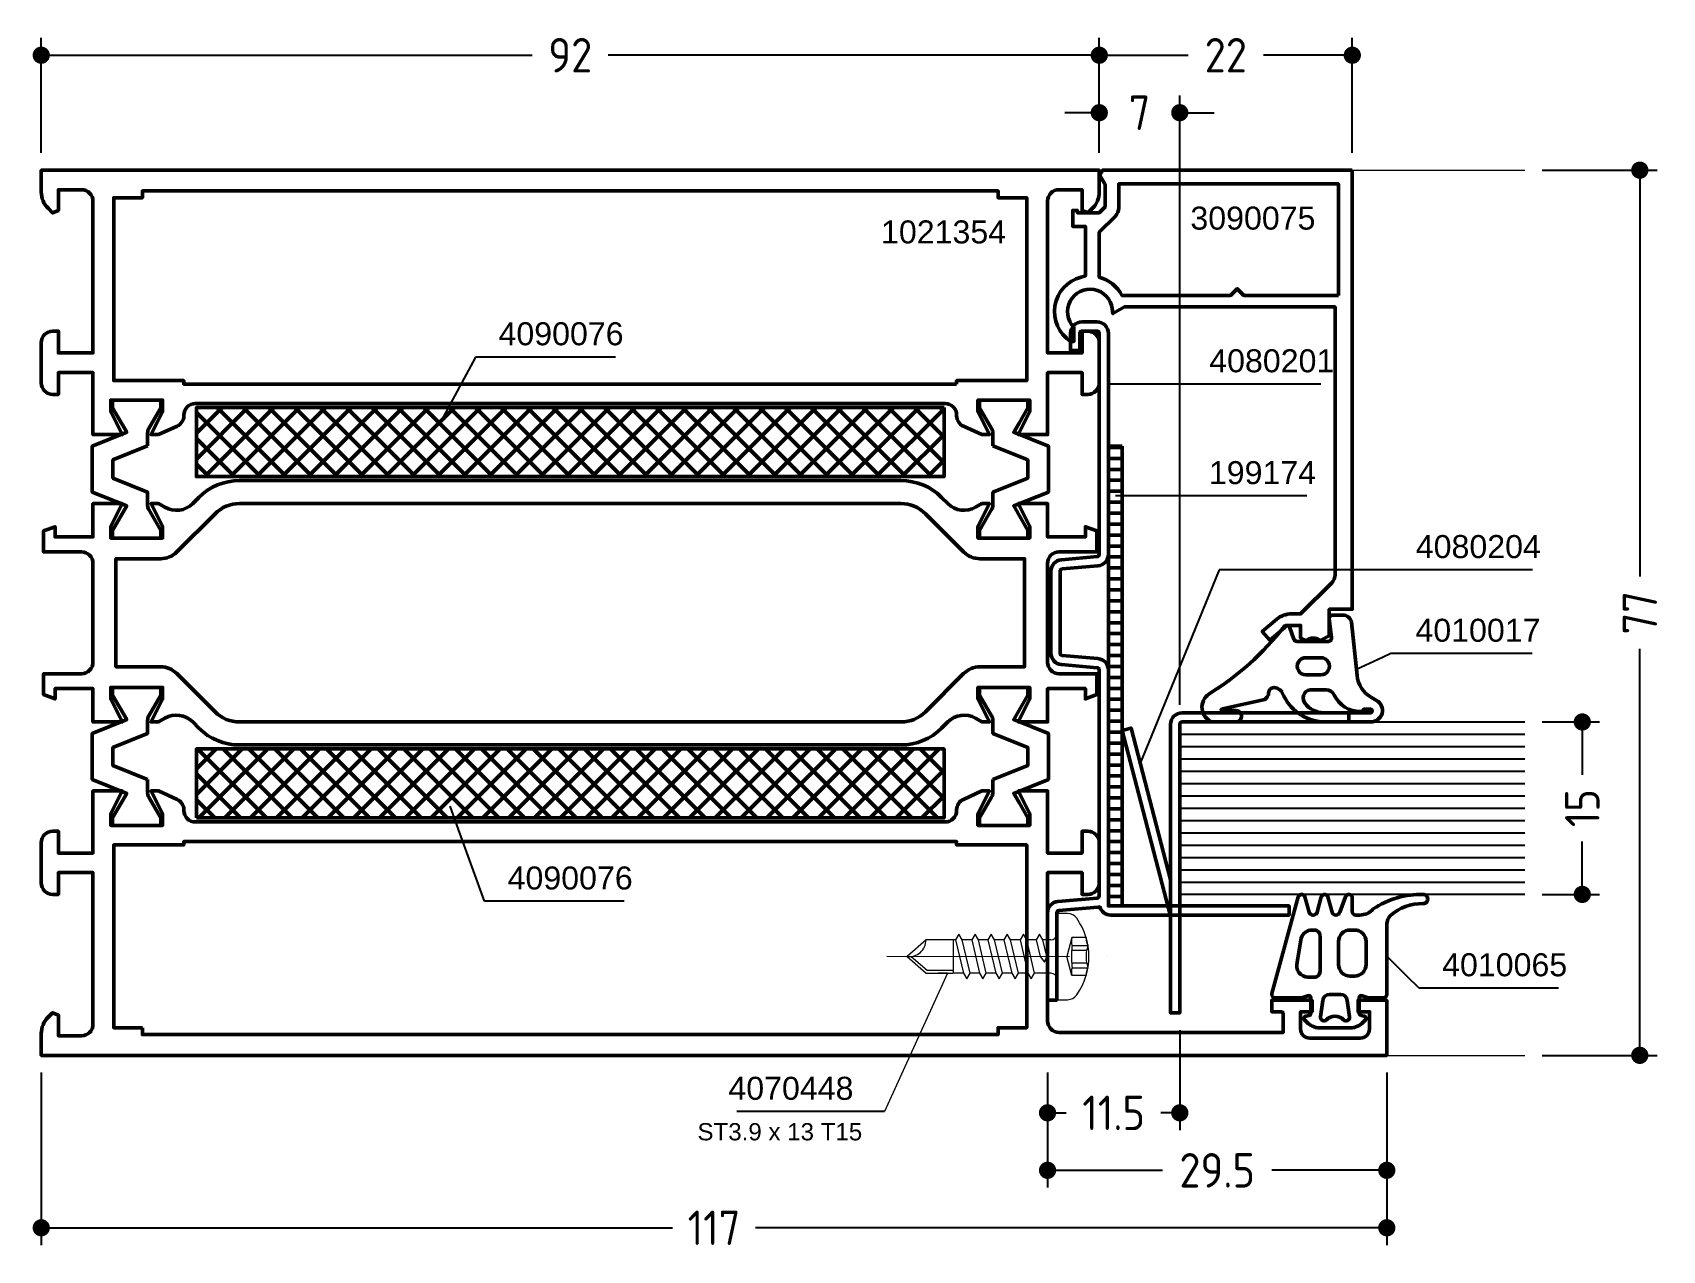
# Model space of a CAD drawing. Header units: millimetres. Extents: x 35 to 177, y 93 to 199.
import ezdxf
from ezdxf.enums import TextEntityAlignment as Align

# ---------------------------------------------------------------- set-up
doc = ezdxf.new("R2010")
doc.units = ezdxf.units.MM
doc.linetypes.add('CENTER', pattern=[50.8, 31.75, -6.35, 6.35, -6.35])
doc.linetypes.add('HIDDEN', pattern=[9.525, 6.35, -3.175])
for name, color, linetype, lineweight in [('AM_5', 3, 'Continuous', 25), ('AM_C', 50, 'Continuous', 50), ('AM_S', 80, 'Continuous', 50), ('Cent3', 70, 'CENTER', 18), ('CHide4', 10, 'HIDDEN', 13), ('Cont2', 2, 'Continuous', 25), ('Cont3', 70, 'Continuous', 18), ('Cont4', 10, 'Continuous', 13)]:
    doc.layers.add(name, color=color, linetype=linetype, lineweight=lineweight)
doc.styles.add('HBS_DIMTEXTSTYLE', font='isocp.shx')
doc.styles.add('SWISSL', font='swissl.ttf')
doc.dimstyles.new('Konstruktionsschnitt 1-1$0', dxfattribs={"dimscale": 0, "dimtxt": 3, "dimasz": 1.5, "dimexe": 1.5, "dimexo": 1.5, "dimgap": 1.5, "dimtad": 0, "dimdsep": 46, "dimtxsty": 'HBS_DIMTEXTSTYLE', "dimblk": 'PUNKT', "dimcen": 0, "dimclrd": 3, "dimclre": 3, "dimclrt": 2, "dimadec": 1, "dimazin": 2, "dimtfac": 0.7, "dimtofl": 0, "dimtmove": 0, "dimatfit": 3, "dimfxl": 0, "dimtolj": 1, "dimtzin": 0, "dimarcsym": 0})

# ---------------------------------------------------------------- blocks, each defined once
blk = doc.blocks.new('*U21', base_point=(43.9, 167.94))
for p, q in [((43.9, 181.87), (13.9, 181.87)), ((43.9, 180.8), (13.9, 180.8)), ((43.9, 179.73), (13.9, 179.73)), ((43.9, 178.66), (13.9, 178.66)), ((43.9, 177.59), (13.9, 177.59)), ((43.9, 176.51), (13.9, 176.51)), ((43.9, 175.44), (13.9, 175.44)), ((43.9, 174.37), (13.9, 174.37)), ((43.9, 173.3), (13.9, 173.3)), ((43.9, 172.23), (13.9, 172.23)), ((43.9, 171.16), (13.9, 171.16)), ((43.9, 170.09), (13.9, 170.09)), ((43.9, 169.01), (13.9, 169.01))]:
    blk.add_line(p, q)
blk.add_lwpolyline([(13.9, 167.94), (43.9, 167.94), (43.9, 182.94), (13.9, 182.94)])
blk = doc.blocks.new('WS4070448')
at = {"layer": 'Cent3', "ltscale": 0.5}
blk.add_line((8.05, -14.4), (8.07, 4.66), dxfattribs=at)
at = {"layer": 'CHide4', "ltscale": 0.3}
for p, q in [((7.1, 1.69), (7.1, 3.08)), ((7.51, 1.69), (7.51, 2.97)), ((8.63, 1.69), (8.63, 2.97)), ((9.04, 1.69), (9.04, 3.08))]:
    blk.add_line(p, q, dxfattribs=at)
for points in [[(6.42, 2.92), (6.42, 1.69)], [(9.72, 2.92), (9.72, 1.69)], [(6.42, 1.69), (8.07, 1.25)], [(9.72, 1.69), (8.07, 1.25)]]:
    blk.add_lwpolyline(points, dxfattribs=at)
for centre, radius, start, end in [((6.48, 4.2), 1.28, 267.2848, 298.8872), ((8.07, 5.85), 2.94, 250.6988, 289.3012), ((9.66, 4.2), 1.28, 241.1128, 272.7152), ((6.76, 2.85), 1.21, 253.6643, 286.3357), ((8.07, 11.78), 10.13, 264.4948, 275.5052), ((9.38, 2.85), 1.21, 253.6643, 286.3357)]:
    blk.add_arc(centre, radius, start, end, dxfattribs=at)
at = {"layer": 'Cont4'}
for p, q in [((6.62, -8.64), (6.62, -11)), ((6.62, -8.64), (9.52, -8.64)), ((9.52, -11), (9.52, -8.64)), ((6.62, -11), (8.07, -12.64)), ((8.07, -12.64), (9.52, -11))]:
    blk.add_line(p, q, dxfattribs=at)
blk.add_lwpolyline([(11.39, 2.11, 0.314856), (4.74, 2.11, 0.244912), (4.32, 1.29), (4.32, 0.36), (11.82, 0.36), (11.82, 1.29, 0.244912), (11.39, 2.11, 0.138291)], format="xyb", dxfattribs=at)
for points in [[(6.12, -1.14), (6.62, -1.43), (8.07, -1.08), (8.57, -0.71), (8.07, -0.51), (6.62, -0.85)], [(6.12, -2.54), (6.62, -2.83), (9.52, -2.14), (10.02, -1.85), (9.52, -1.56), (6.62, -2.25)], [(6.12, -3.94), (6.62, -4.23), (9.52, -3.54), (10.02, -3.25), (9.52, -2.96), (6.62, -3.65)], [(6.12, -5.34), (6.62, -5.63), (9.52, -4.94), (10.02, -4.65), (9.52, -4.36), (6.62, -5.05)], [(6.12, -6.74), (6.62, -7.03), (9.52, -6.34), (10.02, -6.05), (9.52, -5.76), (6.62, -6.45)], [(6.12, -8.14), (6.62, -8.43), (9.52, -7.74), (10.02, -7.45), (9.52, -7.16), (6.62, -7.85)]]:
    blk.add_lwpolyline(points, close=True, dxfattribs=at)
for points in [[(6.62, -0.14), (6.62, -0.85)], [(9.52, -0.14), (9.52, -1.56)], [(6.62, -1.43), (6.62, -1.85)], [(6.62, -1.43), (6.62, -2.25)], [(6.62, -1.43), (6.62, -2.25)], [(6.62, -2.83), (6.62, -3.65)], [(9.52, -2.14), (9.52, -2.96)], [(6.62, -4.23), (6.62, -5.05)], [(9.52, -3.54), (9.52, -4.36)], [(6.62, -5.63), (6.62, -6.45)], [(9.52, -4.94), (9.52, -5.76)], [(6.62, -7.03), (6.62, -7.85)], [(9.52, -6.34), (9.52, -7.16)], [(6.62, -8.43), (6.62, -8.64)], [(9.52, -7.74), (9.52, -8.64)], [(6.62, -9.83), (6.62, -10.65)], [(9.27, -8.64), (9.27, -10.89), (8.1, -12.28)], [(9.52, -9.14), (9.52, -9.96)]]:
    blk.add_lwpolyline(points, dxfattribs=at)
for centre, radius, start, end in [((6.12, -0.14), 0.5, 0, 90), ((10.02, -0.14), 0.5, 90, 180), ((6.61, -12.47), 1.47, 353.4244, 89.6688)]:
    blk.add_arc(centre, radius, start, end, dxfattribs=at)
blk = doc.blocks.new('PUNKT')
at = {"color": 0, "linetype": 'Continuous'}
blk.add_line((-0.5, 0), (-1, 0), dxfattribs=at)
at = {"color": 0, "linetype": 'Continuous', "const_width": 0.5}
blk.add_lwpolyline([(-0.25, 0, 1), (0.25, 0, 1)], format="xyb", close=True, dxfattribs=at)
blk = doc.blocks.new('*D22')
at = {"layer": 'AM_5', "color": 3, "lineweight": -2, "transparency": 16777216}
for p, q in [((166.62, 139), (171.62, 139)), ((170.12, 137.5), (170.12, 134.41)), ((170.12, 125.5), (170.12, 128.59)), ((166.62, 124), (171.62, 124))]:
    blk.add_line(p, q, dxfattribs=at)
at = {"layer": 'AM_5', "color": 3, "lineweight": -2, "transparency": 16777216, "xscale": 1.5, "yscale": 1.5, "zscale": 1.5}
for p, rotation in [((170.12, 139), 90), ((170.12, 124), 270)]:
    blk.add_blockref('PUNKT', p, dxfattribs=dict(at, rotation=rotation))
at = {"layer": 'AM_5', "color": 2, "transparency": 16777216, "insert": (170.12, 131.5), "char_height": 3, "attachment_point": 5, "rotation": 90, "style": 'HBS_DIMTEXTSTYLE'}
blk.add_mtext('\\A1;15', dxfattribs=at)
blk = doc.blocks.new('*D23')
at = {"layer": 'AM_5', "color": 3, "lineweight": -2, "transparency": 16777216}
for p, q in [((166.62, 187), (176.62, 187)), ((175.12, 185.5), (175.12, 151.65)), ((175.12, 111.5), (175.12, 145.35)), ((166.62, 110), (176.62, 110))]:
    blk.add_line(p, q, dxfattribs=at)
at = {"layer": 'AM_5', "color": 3, "lineweight": -2, "transparency": 16777216, "xscale": 1.5, "yscale": 1.5, "zscale": 1.5}
for p, rotation in [((175.12, 187), 90), ((175.12, 110), 270)]:
    blk.add_blockref('PUNKT', p, dxfattribs=dict(at, rotation=rotation))
at = {"layer": 'AM_5', "color": 2, "transparency": 16777216, "insert": (175.12, 148.5), "char_height": 3, "attachment_point": 5, "rotation": 90, "style": 'HBS_DIMTEXTSTYLE'}
blk.add_mtext('\\A1;77', dxfattribs=at)
blk = doc.blocks.new('*D24')
at = {"layer": 'AM_5', "color": 3, "lineweight": -2, "transparency": 16777216}
for p, q in [((135.12, 112.2), (135.12, 103.5)), ((123.62, 108.5), (123.62, 103.5)), ((125.12, 105), (125.25, 105)), ((133.62, 105), (133.48, 105))]:
    blk.add_line(p, q, dxfattribs=at)
at = {"layer": 'AM_5', "color": 3, "lineweight": -2, "transparency": 16777216, "xscale": 1.5, "yscale": 1.5, "zscale": 1.5, "rotation": 180}
blk.add_blockref('PUNKT', (123.62, 105), dxfattribs=at)
at = {"layer": 'AM_5', "color": 3, "lineweight": -2, "transparency": 16777216, "xscale": 1.5, "yscale": 1.5, "zscale": 1.5}
blk.add_blockref('PUNKT', (135.12, 105), dxfattribs=at)
at = {"layer": 'AM_5', "color": 2, "transparency": 16777216, "insert": (129.37, 105), "char_height": 3, "attachment_point": 5, "style": 'HBS_DIMTEXTSTYLE'}
blk.add_mtext('\\A1;11.5', dxfattribs=at)
blk = doc.blocks.new('*D25')
at = {"layer": 'AM_5', "color": 3, "lineweight": -2, "transparency": 16777216}
for p, q in [((123.62, 108.5), (123.62, 98.5)), ((153.12, 108.5), (153.12, 98.5)), ((125.12, 100), (133.61, 100)), ((151.62, 100), (143.12, 100))]:
    blk.add_line(p, q, dxfattribs=at)
at = {"layer": 'AM_5', "color": 3, "lineweight": -2, "transparency": 16777216, "xscale": 1.5, "yscale": 1.5, "zscale": 1.5, "rotation": 180}
blk.add_blockref('PUNKT', (123.62, 100), dxfattribs=at)
at = {"layer": 'AM_5', "color": 3, "lineweight": -2, "transparency": 16777216, "xscale": 1.5, "yscale": 1.5, "zscale": 1.5}
blk.add_blockref('PUNKT', (153.12, 100), dxfattribs=at)
at = {"layer": 'AM_5', "color": 2, "transparency": 16777216, "insert": (138.37, 100), "char_height": 3, "attachment_point": 5, "style": 'HBS_DIMTEXTSTYLE'}
blk.add_mtext('\\A1;29.5', dxfattribs=at)
blk = doc.blocks.new('*D26')
at = {"layer": 'AM_5', "color": 3, "lineweight": -2, "transparency": 16777216}
for p, q in [((36.12, 108.5), (36.12, 93.5)), ((153.12, 108.5), (153.12, 93.5)), ((37.62, 95), (91.02, 95)), ((151.62, 95), (98.22, 95))]:
    blk.add_line(p, q, dxfattribs=at)
at = {"layer": 'AM_5', "color": 3, "lineweight": -2, "transparency": 16777216, "xscale": 1.5, "yscale": 1.5, "zscale": 1.5, "rotation": 180}
blk.add_blockref('PUNKT', (36.12, 95), dxfattribs=at)
at = {"layer": 'AM_5', "color": 3, "lineweight": -2, "transparency": 16777216, "xscale": 1.5, "yscale": 1.5, "zscale": 1.5}
blk.add_blockref('PUNKT', (153.12, 95), dxfattribs=at)
at = {"layer": 'AM_5', "color": 2, "transparency": 16777216, "insert": (94.62, 95), "char_height": 3, "attachment_point": 5, "style": 'HBS_DIMTEXTSTYLE'}
blk.add_mtext('\\A1;117', dxfattribs=at)
blk = doc.blocks.new('*D27')
at = {"layer": 'AM_5', "color": 3, "lineweight": -2, "transparency": 16777216}
for p, q in [((128.12, 188.5), (128.12, 193.5)), ((135.12, 140.5), (135.12, 193.5)), ((126.62, 192), (125.12, 192)), ((136.62, 192), (138.12, 192))]:
    blk.add_line(p, q, dxfattribs=at)
at = {"layer": 'AM_5', "color": 3, "lineweight": -2, "transparency": 16777216, "xscale": 1.5, "yscale": 1.5, "zscale": 1.5}
blk.add_blockref('PUNKT', (128.12, 192), dxfattribs=at)
at = {"layer": 'AM_5', "color": 3, "lineweight": -2, "transparency": 16777216, "xscale": 1.5, "yscale": 1.5, "zscale": 1.5, "rotation": 180}
blk.add_blockref('PUNKT', (135.12, 192), dxfattribs=at)
at = {"layer": 'AM_5', "color": 2, "transparency": 16777216, "insert": (131.62, 192), "char_height": 3, "attachment_point": 5, "style": 'HBS_DIMTEXTSTYLE'}
blk.add_mtext('\\A1;7', dxfattribs=at)
blk = doc.blocks.new('*D28')
at = {"layer": 'AM_5', "color": 3, "lineweight": -2, "transparency": 16777216}
for p, q in [((128.12, 188.5), (128.12, 198.5)), ((150.12, 188.5), (150.12, 198.5)), ((129.62, 197), (135.84, 197)), ((148.62, 197), (142.39, 197))]:
    blk.add_line(p, q, dxfattribs=at)
at = {"layer": 'AM_5', "color": 3, "lineweight": -2, "transparency": 16777216, "xscale": 1.5, "yscale": 1.5, "zscale": 1.5, "rotation": 180}
blk.add_blockref('PUNKT', (128.12, 197), dxfattribs=at)
at = {"layer": 'AM_5', "color": 3, "lineweight": -2, "transparency": 16777216, "xscale": 1.5, "yscale": 1.5, "zscale": 1.5}
blk.add_blockref('PUNKT', (150.12, 197), dxfattribs=at)
at = {"layer": 'AM_5', "color": 2, "transparency": 16777216, "insert": (139.12, 197), "char_height": 3, "attachment_point": 5, "style": 'HBS_DIMTEXTSTYLE'}
blk.add_mtext('\\A1;22', dxfattribs=at)
blk = doc.blocks.new('*D29')
at = {"layer": 'AM_5', "color": 3, "lineweight": -2, "transparency": 16777216}
for p, q in [((36.12, 188.5), (36.12, 198.5)), ((128.12, 188.5), (128.12, 198.5)), ((37.62, 197), (78.81, 197)), ((126.62, 197), (85.42, 197))]:
    blk.add_line(p, q, dxfattribs=at)
at = {"layer": 'AM_5', "color": 3, "lineweight": -2, "transparency": 16777216, "xscale": 1.5, "yscale": 1.5, "zscale": 1.5, "rotation": 180}
blk.add_blockref('PUNKT', (36.12, 197), dxfattribs=at)
at = {"layer": 'AM_5', "color": 3, "lineweight": -2, "transparency": 16777216, "xscale": 1.5, "yscale": 1.5, "zscale": 1.5}
blk.add_blockref('PUNKT', (128.12, 197), dxfattribs=at)
at = {"layer": 'AM_5', "color": 2, "transparency": 16777216, "insert": (82.12, 197), "char_height": 3, "attachment_point": 5, "style": 'HBS_DIMTEXTSTYLE'}
blk.add_mtext('\\A1;92', dxfattribs=at)
blk = doc.blocks.new('*S195')
at = {"layer": 'AM_5', "color": 3}
for p, q in [((73.88, 170.74), (72.08, 167.4)), ((86.04, 170.74), (73.88, 170.74))]:
    blk.add_line(p, q, dxfattribs=at)
at = {"layer": 'AM_5', "color": 3, "linetype": 'Continuous'}
blk.add_line((72.08, 167.4), (70.9, 165.2), dxfattribs=at)
at = {"layer": 'AM_5', "color": 2, "insert": (75.88, 171.74), "char_height": 2, "attachment_point": 7, "style": 'SWISSL'}
blk.add_mtext('4090076', dxfattribs=at)
blk = doc.blocks.new('*S196')
at = {"layer": 'AM_5', "color": 3, "linetype": 'Continuous'}
blk.add_line((72.53, 129.34), (71.68, 131.69), dxfattribs=at)
at = {"layer": 'AM_5', "color": 3}
for p, q in [((74.67, 123.4), (72.53, 129.34)), ((86.82, 123.4), (74.67, 123.4))]:
    blk.add_line(p, q, dxfattribs=at)
at = {"layer": 'AM_5', "color": 2, "insert": (76.67, 124.4), "char_height": 2, "attachment_point": 7, "style": 'SWISSL'}
blk.add_mtext('4090076', dxfattribs=at)
blk = doc.blocks.new('*S197')
at = {"layer": 'AM_5', "color": 3, "linetype": 'Continuous'}
blk.add_line((131.42, 168.39), (128.92, 168.39), dxfattribs=at)
at = {"layer": 'AM_5', "color": 3}
blk.add_line((147.38, 168.39), (131.42, 168.39), dxfattribs=at)
at = {"layer": 'AM_5', "color": 2, "insert": (137.68, 169.39), "char_height": 2, "attachment_point": 7, "style": 'SWISSL'}
blk.add_mtext('4080201', dxfattribs=at)
blk = doc.blocks.new('*S198')
at = {"layer": 'AM_5', "color": 3, "linetype": 'Continuous'}
blk.add_line((132.03, 158.66), (129.53, 158.66), dxfattribs=at)
at = {"layer": 'AM_5', "color": 3}
blk.add_line((146.17, 158.66), (132.03, 158.66), dxfattribs=at)
at = {"layer": 'AM_5', "color": 2, "insert": (137.65, 159.66), "char_height": 2, "attachment_point": 7, "style": 'SWISSL'}
blk.add_mtext('199174', dxfattribs=at)
blk = doc.blocks.new('*S199')
at = {"layer": 'AM_5', "color": 3}
for p, q in [((138.55, 152.23), (132.63, 137.73)), ((165.79, 152.23), (138.55, 152.23))]:
    blk.add_line(p, q, dxfattribs=at)
at = {"layer": 'AM_5', "color": 3, "linetype": 'Continuous'}
blk.add_line((132.63, 137.73), (131.68, 135.42), dxfattribs=at)
at = {"layer": 'AM_5', "color": 2, "insert": (155.64, 153.23), "char_height": 2, "attachment_point": 7, "style": 'SWISSL'}
blk.add_mtext('4080204', dxfattribs=at)
blk = doc.blocks.new('*S200')
at = {"layer": 'AM_5', "color": 3, "linetype": 'Continuous'}
blk.add_line((154.9, 116.87), (153.12, 118.62), dxfattribs=at)
at = {"layer": 'AM_5', "color": 3}
for p, q in [((155.93, 115.85), (154.9, 116.87)), ((168.06, 115.85), (155.93, 115.85))]:
    blk.add_line(p, q, dxfattribs=at)
at = {"layer": 'AM_5', "color": 2, "insert": (157.93, 116.85), "char_height": 2, "attachment_point": 7, "style": 'SWISSL'}
blk.add_mtext('4010065', dxfattribs=at)
blk = doc.blocks.new('ZAHL rechts')
at = {"layer": 'AM_5', "color": 2, "style": 'SWISSL'}
blk.add_attdef('XXX', text='', height=1.5, dxfattribs=at).set_placement((-1.95, -2.5), align=Align.RIGHT)
blk = doc.blocks.new('*S201')
at = {"layer": 'AM_5', "color": 3, "linetype": 'Continuous'}
blk.add_line((152.75, 144.62), (150.49, 143.55), dxfattribs=at)
at = {"layer": 'AM_5', "color": 3}
for p, q in [((153.47, 144.95), (152.75, 144.62)), ((165.77, 144.95), (153.47, 144.95))]:
    blk.add_line(p, q, dxfattribs=at)
at = {"layer": 'AM_5', "color": 2, "insert": (155.61, 145.95), "char_height": 2, "attachment_point": 7, "style": 'SWISSL'}
blk.add_mtext('4010017', dxfattribs=at)
blk = doc.blocks.new('WI3090075')
for points in [[(0, 22), (0, 0.3), (-0.45, 0.04), (-1.25, 0.5), (-3.2, 0.5), (-3.7, 0), (-3.7, -1.9), (-3.5, -1.9), (-3.5, -2.3), (-4.9, -2.3), (-4.9, -1.2), (-9.2, -1.2), (-9.3, -1.57, -0.652679), (-14.9, -2.49), (-14.9, -2.2), (-13.66, -2.2, 1.382111), (-12.04, 1.13), (-12.48, 1.19), (-11.9, 2.2), (-11.9, 20.5), (-35.19, 20.5, 0.198912), (-35.89, 20.21), (-38.6, 17.5), (-38.6, 16.71, -0.176327), (-39.07, 15.43), (-40.12, 14.18), (-40.88, 14.82), (-39.6, 16.35), (-39.6, 17.5), (-40.7, 17.5), (-40.93, 17.99, 0.339409), (-40.9, 19.21), (-40.5, 20), (-38.2, 20), (-38.2, 22), (0, 22)], [(-10.9, 20.8), (-10.9, 12.58), (-10.32, 12), (-10.9, 11.42), (-10.9, 1.97, -0.213458), (-9.31, 0), (-5.4, 0), (-3.99, 1.41, -0.198912), (-3.28, 1.7), (-1.2, 1.7), (-1.2, 20.8), (-10.9, 20.8)]]:
    blk.add_lwpolyline(points, format="xyb", close=True)
blk = doc.blocks.new('WI1021354')
for points in [[(3.6, 108), (2, 108), (2, 88.5, 0.414214), (3, 87.5), (15.9, 87.5), (15.9, 90.5), (14, 90.5), (14, 91, -0.414214), (15, 92), (18.5, 92, -0.414214), (19.5, 91), (19.5, 90.5), (17.6, 90.5), (17.6, 87.5), (23, 87.5), (23, 84.95), (21, 85.95), (20, 85.95), (20, 81.45), (21, 81.45), (23, 82.45), (23, 81.8), (22.27, 80.19, -0.294108), (21.36, 79.6), (21.3, 79.6, 0.414214), (20.3, 78.6), (20.3, 13.4, 0.414214), (21.3, 12.4), (21.36, 12.4, -0.294108), (22.27, 11.81), (23, 10.2), (23, 9.55), (21, 10.55), (20, 10.55), (20, 6.05), (21, 6.05), (23, 7.05), (23, 4.5), (17.6, 4.5), (17.6, 1.5), (19.5, 1.5), (19.5, 1, -0.414214), (18.5, 0), (15, 0, -0.414214), (14, 1), (14, 1.5), (15.9, 1.5), (15.9, 4.5), (2.7, 4.5, 0.414214), (1.7, 3.5), (1.7, 1.5), (3.5, 1.5), (3.71, 0.99), (3.31, 0.59, -0.198912), (1.9, 0), (0, 0), (0, 117), (4.8, 117), (4.8, 114.5), (3.8, 114.5), (3.8, 115.5), (2.3, 115.5, 0.414214), (1.5, 114.7), (1.5, 110.3, 0.414214), (2.3, 109.5), (3.8, 109.5), (3.8, 110.5), (4.8, 110.5), (4.8, 107), (3.8, 107), (3.8, 107.8, 0.414214), (3.6, 108)], [(34.2, 87.5), (42.8, 87.5, 0.414214), (43.8, 88.5), (43.8, 91.8), (45.62, 91.8), (45.99, 90.8), (45.1, 90.8), (45.1, 87.5), (48, 87.5), (48, 84.95), (46, 85.95), (45, 85.95), (45, 81.45), (46, 81.45), (48, 82.45), (48, 81.8), (47.68, 81.25, 0.339454), (48, 78.83), (48.54, 78.29, -0.198912), (50, 74.76), (50, 17.24, -0.198912), (48.54, 13.71), (48, 13.17, 0.339454), (47.68, 10.75), (48, 10.2), (48, 9.55), (46, 10.55), (45, 10.55), (45, 6.05), (46, 6.05), (48, 7.05), (48, 4.5), (45.1, 4.5), (45.1, 1.2), (45.99, 1.2), (45.62, 0.2), (43.8, 0.2), (43.8, 3.5, 0.414214), (42.8, 4.5), (34.2, 4.5, 0.414214), (33.2, 3.5), (33.2, 0.2), (31.38, 0.2), (31.01, 1.2), (31.9, 1.2), (31.9, 4.5), (29, 4.5), (29, 7.05), (31, 6.05), (32, 6.05), (32, 10.55), (31, 10.55), (29, 9.55), (29, 10.2), (29.32, 10.75, 0.339454), (29, 13.17), (28.46, 13.71, -0.198912), (27, 17.24), (27, 74.76, -0.198912), (28.46, 78.29), (29, 78.83, 0.339454), (29.32, 81.25), (29, 81.8), (29, 82.45), (31, 81.45), (32, 81.45), (32, 85.95), (31, 85.95), (29, 84.95), (29, 87.5), (31.9, 87.5), (31.9, 90.8), (31.01, 90.8), (31.38, 91.8), (33.2, 91.8), (33.2, 88.5, 0.414214)], [(54, 10.2), (54, 9.55), (56, 10.55), (57, 10.55), (57, 6.05), (56, 6.05), (54, 7.05), (54, 4.5), (59.4, 4.5), (59.4, 1.5), (57.5, 1.5), (57.5, 1, 0.414214), (58.5, 0), (62, 0, 0.414214), (63, 1), (63, 1.5), (61.1, 1.5), (61.1, 4.5), (74.3, 4.5, -0.414214), (75.3, 3.5), (75.3, 1.5), (73.5, 1.5), (73.29, 0.99), (73.69, 0.59, 0.198912), (75.1, 0), (77, 0), (77, 92), (75.1, 92, 0.198912), (73.69, 91.41), (73.29, 91.01), (73.5, 90.5), (75.3, 90.5), (75.3, 88.5, -0.414214), (74.3, 87.5), (61.1, 87.5), (61.1, 90.5), (63, 90.5), (63, 91, 0.414214), (62, 92), (58.5, 92, 0.414214), (57.5, 91), (57.5, 90.5), (59.4, 90.5), (59.4, 87.5), (54, 87.5), (54, 84.95), (56, 85.95), (57, 85.95), (57, 81.45), (56, 81.45), (54, 82.45), (54, 81.8), (54.73, 80.19, 0.294108), (55.64, 79.6), (55.7, 79.6, -0.414214), (56.7, 78.6), (56.7, 13.4, -0.414214), (55.7, 12.4), (55.64, 12.4, 0.294108), (54.73, 11.81), (54, 10.2)], [(23.99, 82.75), (22.87, 82.75, 0.131652), (22.47, 82.64), (20.66, 81.6), (20, 81.6), (20, 85.8), (20.66, 85.8), (22, 85.03), (22.49, 84.74), (22.79, 84.57), (24, 87.58), (28, 87.58), (29.21, 84.57), (31.34, 85.8), (32, 85.8), (32, 81.6), (31.34, 81.6), (29.53, 82.64, 0.131652), (29.13, 82.75), (28.01, 82.75), (26.79, 85.78), (25.21, 85.78)], [(53.01, 82.75), (54.13, 82.75, -0.131652), (54.53, 82.64), (56.34, 81.6), (57, 81.6), (57, 85.8), (56.34, 85.8), (55, 85.03), (54.51, 84.74), (54.21, 84.57), (53, 87.58), (49, 87.58), (47.79, 84.57), (45.66, 85.8), (45, 85.8), (45, 81.6), (45.66, 81.6), (47.47, 82.64, -0.131652), (47.87, 82.75), (48.99, 82.75), (50.21, 85.78), (51.79, 85.78)], [(29, 17.24, 0.198912), (29.88, 15.12), (33.21, 11.79, -0.198912), (33.8, 10.37), (33.8, 6.5), (43.2, 6.5), (43.2, 10.37, -0.198912), (43.79, 11.79), (47.12, 15.12, 0.198912), (48, 17.24), (48, 74.76, 0.198912), (47.12, 76.88), (43.79, 80.21, -0.198912), (43.2, 81.63), (43.2, 85.5), (33.8, 85.5), (33.8, 81.63, -0.198912), (33.21, 80.21), (29.88, 76.88, 0.198912), (29, 74.76)], [(23.99, 9.25), (22.87, 9.25, -0.131652), (22.47, 9.36), (20.66, 10.4), (20, 10.4), (20, 6.2), (20.66, 6.2), (22, 6.97), (22.49, 7.26), (22.79, 7.43), (24, 4.43), (28, 4.43), (29.21, 7.43), (31.34, 6.2), (32, 6.2), (32, 10.4), (31.34, 10.4), (29.53, 9.36, -0.131652), (29.13, 9.25), (28.01, 9.25), (26.79, 6.23), (25.21, 6.23)], [(53.01, 9.25), (54.13, 9.25, 0.131652), (54.53, 9.36), (56.34, 10.4), (57, 10.4), (57, 6.2), (56.34, 6.2), (55, 6.97), (54.51, 7.26), (54.21, 7.43), (53, 4.43), (49, 4.43), (47.79, 7.43), (45.66, 6.2), (45, 6.2), (45, 10.4), (45.66, 10.4), (47.47, 9.36, 0.131652), (47.87, 9.25), (48.99, 9.25), (50.21, 6.23), (51.79, 6.23)]]:
    blk.add_lwpolyline(points, format="xyb", close=True)
for points in [[(2.4, 8.8), (1.8, 8.8), (1.8, 83.2), (2.4, 83.2), (2.4, 85.7), (18.3, 85.7), (18.3, 79.6), (18.6, 79.6), (18.6, 12.4), (18.3, 12.4), (18.3, 6.3), (2.4, 6.3), (2.4, 8.8)], [(58.4, 79.6), (58.7, 79.6), (58.7, 85.7), (74.6, 85.7), (74.6, 83.2), (75.2, 83.2), (75.2, 8.8), (74.6, 8.8), (74.6, 6.3), (58.7, 6.3), (58.7, 12.4), (58.4, 12.4), (58.4, 79.6)]]:
    blk.add_lwpolyline(points, close=True)
blk = doc.blocks.new('WI4080201')
blk.add_lwpolyline([(-49, 1, 0.414214), (-48.8, 0.8), (-28.48, 0.8, -0.388879), (-27.49, -0.11), (-27.22, -3.22, 0.388879), (-27.02, -3.4), (-19.88, -3.4, 0.388879), (-19.68, -3.22), (-19.41, -0.11, -0.388879), (-18.42, 0.8), (0.8, 0.8, -0.414214), (1.8, -0.2), (1.8, -1.5, -0.414214), (0.8, -2.5), (-0.7, -2.5), (-0.7, -1.7), (0.8, -1.7, 0.414214), (1, -1.5), (1, -0.2, 0.414214), (0.8, 0), (-18.42, 0, 0.388879), (-18.62, -0.18), (-18.89, -3.29, -0.388879), (-19.88, -4.2), (-27.02, -4.2, -0.388879), (-28.01, -3.29), (-28.28, -0.18, 0.388879), (-28.48, 0), (-48.12, 0, 0.388879), (-48.32, -0.18), (-48.61, -3.59, -0.388879), (-49.61, -4.5), (-57.2, -4.5), (-57.2, -3.7), (-49.61, -3.7, 0.388879), (-49.41, -3.52), (-49.11, -0.11, -0.039327), (-49.09, 0.04, -0.331311), (-49.8, 1), (-49.8, 16.5), (-49, 16.5), (-49, 1)], format="xyb", close=True)
blk = doc.blocks.new('WI4080204')
blk.add_lwpolyline([(0.8, 0.2, -0.414214), (-0.2, -0.8), (-25.3, -0.8), (-25.3, 0), (-0.2, 0, 0.414214), (0, 0.2), (0, 14.7), (0.8, 14.7), (0.8, 0.2)], format="xyb", close=True)
blk.add_lwpolyline([(-13.72, -0.8), (-0.53, -4.23), (-0.74, -5), (-16.9, -0.8)])
blk = doc.blocks.new('WI4010065')
for points in [[(0.3, 0, 0.414214), (0, -0.3), (0, -1.62), (0.19, -2.13, -0.520567), (0, -2.4), (-1.33, -2.4, -0.36397), (-1.53, -2.23), (-1.58, -1.97, 0.594937), (-1.91, -1.85), (-2.12, -2.05, 0.208), (-2.6, -3.15), (-2.6, -5.85, 0.208), (-2.12, -6.95), (-1.91, -7.15, 0.594937), (-1.58, -7.03), (-1.53, -6.77, -0.36397), (-1.33, -6.6), (0, -6.6, -0.520567), (0.19, -6.87), (0, -7.38), (0, -9.7, 0.505497), (0.39, -9.99), (8.79, -7.69, 0.751737), (8.78, -7.11), (7.47, -6.76, -0.767327), (7.47, -6.04), (8.78, -5.69, 0.767327), (8.78, -5.11), (7.46, -4.76, -0.767327), (7.46, -4.08), (8.78, -3.59, 0.876976), (8.7, -3), (7.5, -3, -0.414214), (7.2, -2.7), (7.2, -2.48, -0.051818), (7.23, -2.17, -0.225446), (7.75, -1.18, 0.150709), (9, 3.17, 1.016945), (8.2, 3.15, -0.195341), (7.16, 0.33, -0.211259), (6.42, 0)], [(4.9, -1.8, -0.414214), (5.9, -2.8), (5.9, -3.2, -0.414214), (4.9, -4.2), (2.9, -4.2, -0.414214), (1.9, -3.2), (1.9, -2.8, -0.414214), (2.9, -1.8)], [(0.3, -4.98), (0.3, -4.02, 0.378866), (-0.23, -3.43), (-1.66, -3.25, 0.717695), (-1.91, -3.76, -0.421053), (-1.91, -5.24, 0.717695), (-1.66, -5.75), (-0.23, -5.57, 0.378866)], [(5.4, -5.8, -0.414214), (5.9, -6.3), (5.9, -6.49, -0.328465), (5.2, -7.44), (3.1, -7.78, -0.505497), (1.8, -6.83), (1.8, -6.3, -0.414214), (2.3, -5.8)]]:
    blk.add_lwpolyline(points, format="xyb", close=True)
blk = doc.blocks.new('WI199174')
h = blk.add_hatch()
h.set_pattern_fill('LINE', color=256, scale=0.3, angle=90)
h.paths.add_polyline_path([(0, 1.2), (0, 0), (40, 0), (40, 1.2)])
blk.add_lwpolyline([(0, 1.2), (0, 0), (40, 0), (40, 1.2)], close=True)
blk = doc.blocks.new('WI4010017')
for points in [[(-3.46, 2.42, -0.240056), (-5.37, 3.66), (-5.63, 4.12, 0.767327), (-7.5, 3.62), (-7.5, -0.35, 0.286745), (-5.25, -3.94), (-4.85, -4.14, -0.149451), (-4.72, -4.26), (-4.57, -4.53, -0.57735), (-5, -5.28), (-5.12, -5.28), (-5.16, -5.31, 0.158399), (-5.55, -5.6), (-6.36, -9.28, -0.113567), (-6.42, -9.4, -0.190093), (-6.5, -9.19), (-6.5, -8.12, 1), (-7.5, -8.12), (-7.5, -10.18, 0.009709), (-7.5, -10.22, 0.587918), (-5.07, -10.47, -0.09166), (0.81, -3.93, 0.553622), (0.7, -3.44), (-0.3, -3.07, -0.315299), (-0.5, -2.79), (-0.5, -0.1, -0.449698), (-0.16, 0.2), (1.46, 0, 0.449698), (1.8, 0.3), (1.8, 1.16, 0.354573), (1.17, 1.94), (-3.46, 2.42)], [(-4.7, -0.28, 0.292811), (-5.16, 0.44, -0.290987), (-6.6, 2.71), (-6.6, 2.92), (-6.5, 2.92, 0.414214), (-6.4, 3.02), (-6.4, 3.62, 0.414214), (-6.5, 3.72), (-6.6, 3.72, 0.414214), (-6.7, 3.62), (-6.7, -0.48, 0.244698), (-5.85, -2.12), (-5.8, -2.15, 0.673804), (-4.71, -1.45), (-4.7, -0.28)], [(-1.91, -0.73, 1.006711), (-3.4, -0.73), (-3.4, -2.03, 1.006711), (-1.91, -2.03), (-1.91, -0.73)], [(-1.91, -0.73, 1.006711), (-3.4, -0.73), (-3.4, -2.03, 1.006711), (-1.91, -2.03), (-1.91, -0.73)]]:
    blk.add_lwpolyline(points, format="xyb", close=True)
blk = doc.blocks.new('WI4090076')
h = blk.add_hatch()
h.set_pattern_fill('ANSI37', color=256, scale=0.5)
h.paths.add_polyline_path([(32.5, 0.35), (32.5, 6.35), (-32.5, 6.35), (-32.5, 0.35)])
blk.add_lwpolyline([(32.5, 6.35), (32.5, 0.35), (-32.5, 0.35), (-32.5, 6.35), (32.5, 6.35)], close=True)

msp = doc.modelspace()

# ---------------------------------------------------------------- linework, layer by layer
at = {"layer": 'AM_5', "color": 3}
msp.add_line((109.454, 105.105), (96.6, 105.105), dxfattribs=at)
at = {"layer": 'Cont3'}
for p, q in [((150.117, 187.001), (165.117, 187.001)), ((153.117, 109.999), (165.117, 109.999))]:
    msp.add_line(p, q, dxfattribs=at)
msp.add_lwpolyline([(114.916, 117.146), (109.454, 105.105), (109.454, 105.105)], dxfattribs=at)

# ---------------------------------------------------------------- block references
at = {"rotation": 270}
msp.add_blockref('WS4070448', (124.056, 126.663), dxfattribs=at)
at = {"layer": 'AM_5'}
for name in ['*S195', '*S197', '*S198', '*S199', '*S201', '*S196', '*S200']:
    msp.add_blockref(name, (0, 0), dxfattribs=at)
at = {"layer": 'AM_C', "xscale": -1, "rotation": 270}
for name, p in [('WI4080201', (128.117, 172.001)), ('WI4010017', (148.117, 146.501)), ('WI4080204', (135.117, 138.998)), ('WI4010065', (153.117, 114.999))]:
    msp.add_blockref(name, p, dxfattribs=at)
at = {"layer": 'AM_C'}
msp.add_blockref('WI4090076', (82.117, 159.999), dxfattribs=at)
for name, p, rotation in [('WI199174', (128.917, 163.001), 270), ('WI4090076', (82.117, 136.999), 180)]:
    msp.add_blockref(name, p, dxfattribs=dict(at, rotation=rotation))
at = {"layer": 'AM_S', "xscale": -1, "rotation": 270}
for name, p in [('WI1021354', (36.117, 109.999)), ('WI3090075', (128.117, 187.001))]:
    msp.add_blockref(name, p, dxfattribs=at)
at = {"layer": 'Cont2', "xscale": -1}
msp.add_blockref('*U21', (135.117, 123.998), dxfattribs=at)
at = {"layer": 'Cont3'}
msp.add_blockref('ZAHL rechts', (109.454, 105.105), dxfattribs=at).add_auto_attribs({'XXX': 'ST3.9 x 13 T15'})

# ---------------------------------------------------------------- texts
at = {"layer": 'AM_5', "color": 2, "char_height": 2, "attachment_point": 9, "style": 'SWISSL'}
for s, insert in [('3090075', (146.917, 181.801)), ('1021354', (120.017, 180.601)), ('4070448', (106.745, 106.105))]:
    msp.add_mtext(s, dxfattribs=dict(at, insert=insert))

# ---------------------------------------------------------------- dimensions: what is measured, and where the dimension line sits
at = {"layer": 'AM_5'}
for base, p1, p2, angle, picture, middle in [((128.117, 197.001), (36.117, 186.999), (128.117, 187.001), 0, '*D29', (82.117, 197.001)), ((150.117, 197.001), (128.117, 187.001), (150.117, 187.001), 0, '*D28', (139.117, 197.001)), ((170.117, 138.998), (165.117, 123.998), (165.117, 138.998), 90, '*D22', (170.117, 131.498)), ((153.116, 94.999), (36.117, 109.999), (153.116, 110.001), 0, '*D26', (94.616, 94.999)), ((153.117, 99.999), (123.617, 109.999), (153.117, 109.999), 0, '*D25', (138.367, 99.999))]:
    dim = msp.add_linear_dim(base=base, p1=p1, p2=p2, angle=angle, dimstyle='Konstruktionsschnitt 1-1$0', override={"dimscale": 1}, dxfattribs=at)
    dim.commit()
    dim.dimension.update_dxf_attribs({"geometry": picture, "text_midpoint": middle})
for base, p1, p2, angle, picture, middle in [((135.117, 192.001), (128.117, 187.001), (135.117, 138.998), 0, '*D27', (131.617, 192.001)), ((175.117, 187.001), (165.117, 109.999), (165.117, 187.001), 90, '*D23', (175.117, 148.5)), ((123.617, 104.999), (135.117, 113.699), (123.617, 109.999), 0, '*D24', (129.367, 104.999))]:
    dim = msp.add_linear_dim(base=base, p1=p1, p2=p2, angle=angle, dimstyle='Konstruktionsschnitt 1-1$0', override={"dimscale": 1}, dxfattribs=at)
    dim.commit()
    dim.dimension.update_dxf_attribs({"geometry": picture, "text_midpoint": middle, "dimtype": 160})

doc.saveas('drawing.dxf')
